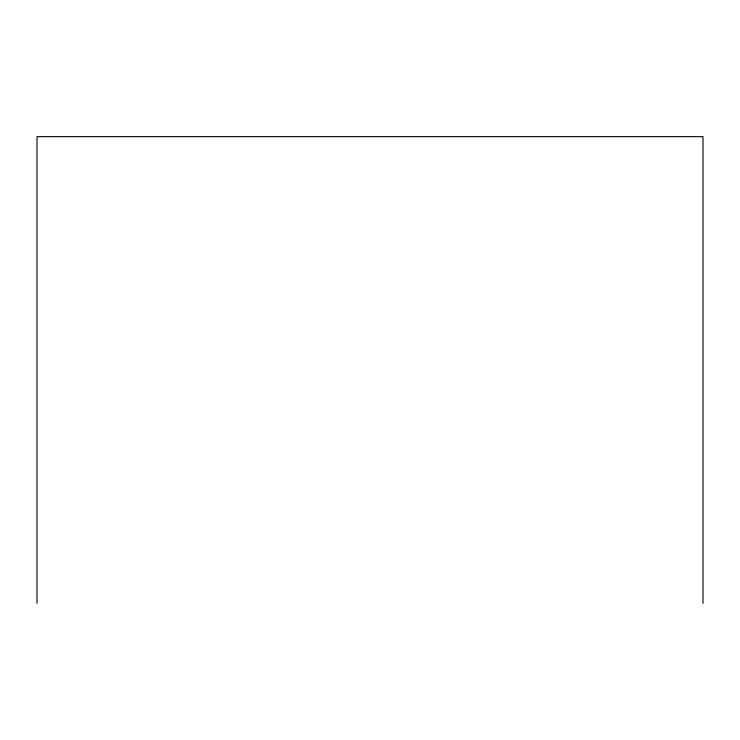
<?xml version="1.0" encoding="UTF-8"?>
<svg xmlns="http://www.w3.org/2000/svg" width="740" height="740" viewBox="0 0 740 740"><rect width="100%" height="100%" fill="white"/><g stroke="black" fill="none" stroke-linecap="round" stroke-linejoin="round"><path stroke-width="1.11" d="M703 603.341L703 136.66L37 136.66L37 603.341"/></g></svg>
